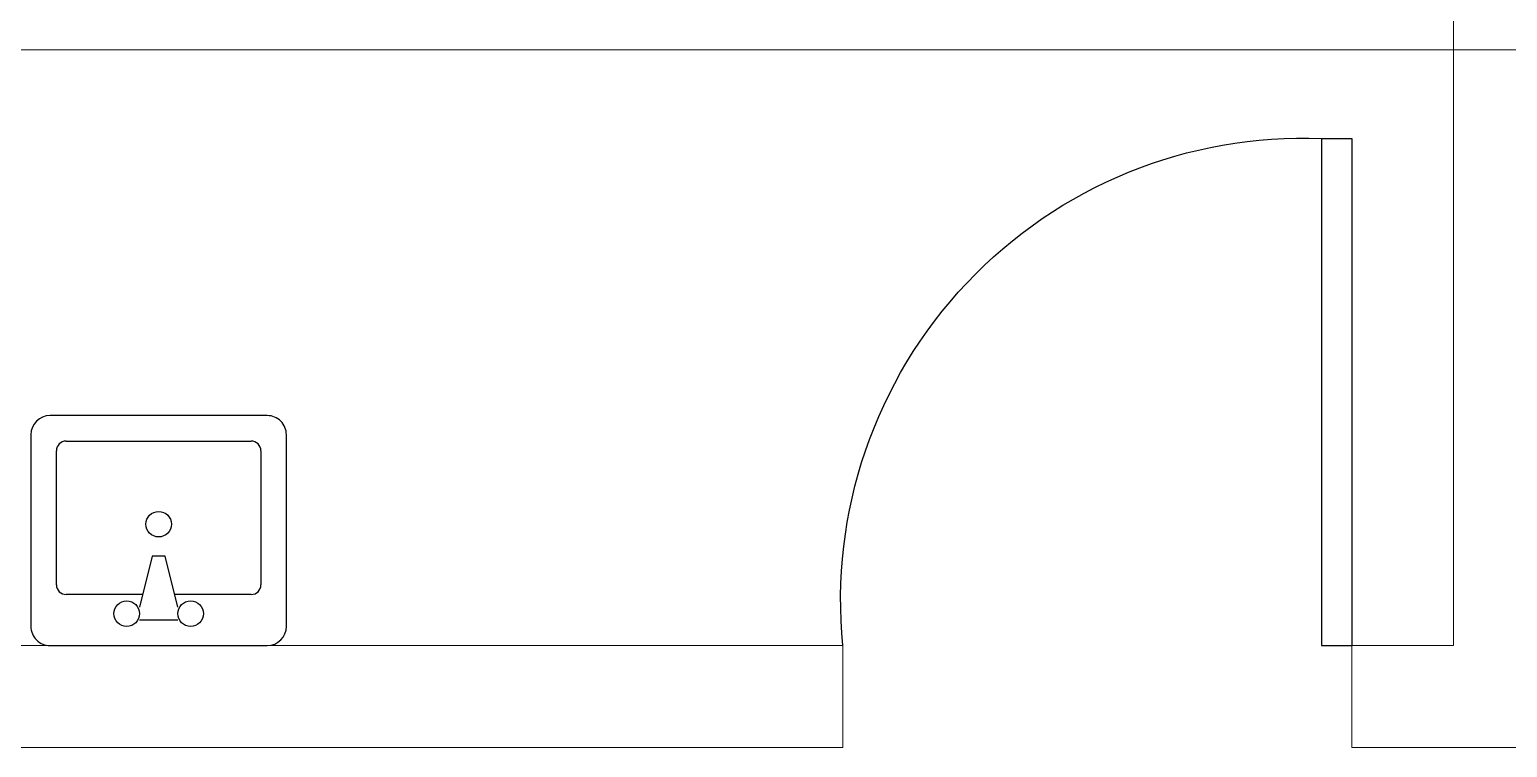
# Model space of a CAD drawing. Header units: inches. Extents: x 4 to 844, y 19 to 530.
# Drawn here: x 462.8 to 472.02, y 106.27 to 110.74 of the extents above; entities that cross this region are included whole.
import ezdxf

# ---------------------------------------------------------------- set-up
doc = ezdxf.new("R2010")
doc.units = ezdxf.units.IN
doc.header["$MEASUREMENT"] = 0
doc.layers.add('EJES', color=2, linetype='Continuous', lineweight=100)
doc.layers.add('FUR', color=6, linetype='Continuous')
doc.layers.add('TOIL', color=2, linetype='Continuous')

# ---------------------------------------------------------------- blocks, each defined once
blk = doc.blocks.new('LAV3')
at = {"color": 0, "linetype": 'ByBlock'}
for p, q in [((177.8, 254), (-203.2, 254)), ((-241.3, 215.9), (-241.3, -215.9)), ((215.9, -215.9), (215.9, 215.9)), ((-139.7, 31.75), (-139.7, 184.15)), ((-120.65, 203.2), (146.05, 203.2)), ((165.1, 184.15), (165.1, -184.15)), ((-190.5, -38.1), (-190.5, 38.1)), ((-63.5, 12.7), (-165.1, 38.1)), ((-63.5, -12.7), (-63.5, 12.7)), ((-165.1, -38.1), (-63.5, -12.7)), ((-139.7, -184.15), (-139.7, -31.75)), ((146.05, -203.2), (-120.65, -203.2)), ((-203.2, -254), (177.8, -254))]:
    blk.add_line(p, q, dxfattribs=at)
for centre in [(-177.8, 63.5), (0, 0), (-177.8, -63.5)]:
    blk.add_circle(centre, 25.4, dxfattribs=at)
for centre, radius, start, end in [((-203.2, 215.9), 38.1, 90, 180), ((177.8, 215.9), 38.1, 0, 90), ((-120.65, 184.15), 19.05, 90, 180), ((146.05, 184.15), 19.05, 0, 90), ((-120.65, -184.15), 19.05, 180, 270), ((146.05, -184.15), 19.05, 270, 0), ((-203.2, -215.9), 38.1, 180, 270), ((177.8, -215.9), 38.1, 270, 0)]:
    blk.add_arc(centre, radius, start, end, dxfattribs=at)
blk = doc.blocks.new('洗手盆-6')
at = {"layer": 'TOIL', "color": 177, "lineweight": 100, "true_color": 0x293189}
blk.add_blockref('LAV3', (203.2, -254), dxfattribs=at)
blk = doc.blocks.new('DESK4')
at = {"color": 0}
for p, q in [((0, 1), (-0.06, 1)), ((0, 0), (-0.06, 0))]:
    blk.add_line(p, q, dxfattribs=at)
blk.add_lwpolyline([(-0.06, 1), (-0.06, 0)], dxfattribs=at)
blk.add_lwpolyline([(0.944, 0, 0.455404), (0, 1), (0, 0)], format="xyb", dxfattribs=at)

msp = doc.modelspace()

# ---------------------------------------------------------------- linework, layer by layer
at = {"color": 18, "lineweight": 0, "true_color": 0x000000}
for p, q in [((471.68489, 110.85243), (471.68489, 106.90169)), ((457.07559, 106.90169), (467.87424, 106.90169)), ((467.87418, 106.90169), (467.87418, 106.26648)), ((470.86044, 106.90169), (471.68489, 106.90169)), ((471.05024, 106.90169), (471.05024, 106.26648)), ((457.07559, 106.26648), (467.87418, 106.26648)), ((471.05024, 106.26648), (481.45159, 106.26648))]:
    msp.add_line(p, q, dxfattribs=at)
at = {"layer": 'EJES', "color": 1, "lineweight": 0}
msp.add_line((541.48754, 110.61763), (417.86025, 110.61763), dxfattribs=at)

# ---------------------------------------------------------------- block references
at = {"layer": 'FUR', "color": 18, "lineweight": 0, "true_color": 0x000000, "xscale": -3.163351721556832, "yscale": 3.163351721556832, "zscale": 3.163351721556832}
msp.add_blockref('DESK4', (470.86044, 106.90169), dxfattribs=at)
at = {"layer": 'TOIL', "color": 18, "lineweight": 0, "true_color": 0x000000, "xscale": 0.003138432775016714, "yscale": 0.003138432775016714, "zscale": 0.003138432775016714, "rotation": 89.99999999999999}
msp.add_blockref('洗手盆-6', (462.8082, 107.02127), dxfattribs=at)

doc.saveas('drawing.dxf')
